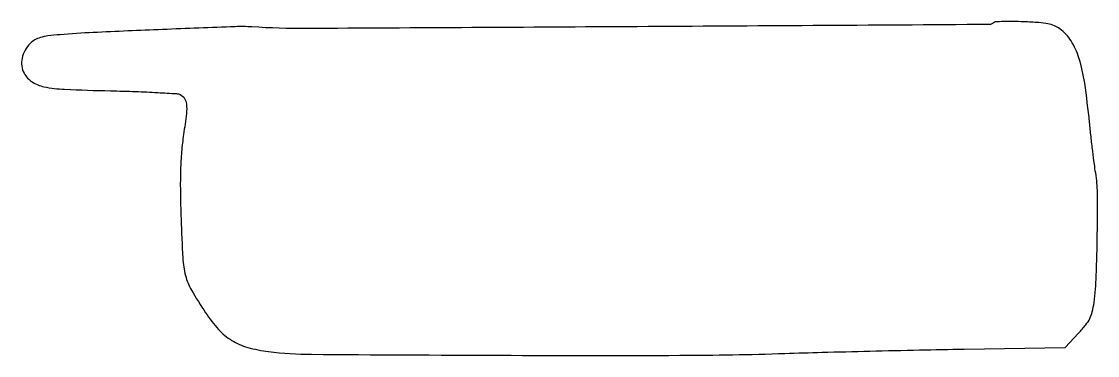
# Model space of a CAD drawing. Extents: x 0 to 373, y 0 to 116.
import ezdxf

# ---------------------------------------------------------------- set-up
doc = ezdxf.new("R2010")
doc.units = 0

msp = doc.modelspace()

# ---------------------------------------------------------------- linework, layer by layer
msp.add_lwpolyline([(336.953019, 115.621394, -0.197725), (335.224513, 114.897628, -0.000024), (213.28833, 114.156352, -0.000238), (98.88123, 113.520936, -0.017124), (80, 114.071812, 0.025266), (74.154203, 114.147174, 0.000713), (49.047272, 113.166093, 0.001328), (25.058155, 112.130608, 0.009665), (13.558736, 111.380656, 0.01083), (9.387599, 110.93637, 0.038179), (6.748706, 110.39018, 0.058672), (4.883427, 109.606767, 0.067744), (3.349403, 108.440312, 0.064468), (1.449796, 105.975648, 0.079492), (0.403895, 103.272938, 0.086311), (0.299799, 100.562717, 0.094546), (1.132565, 98.069294, 0.119286), (3.920674, 95.066358, 0.096297), (7.998004, 93.375908, 0.039702), (15.160792, 92.50013, 0.004832), (31, 91.982975, -0.003196), (39.743326, 91.726129, -0.004774), (47.381975, 91.379802, -0.002128), (53.882299, 90.995115, -0.097241), (55.172681, 90.655656, -0.133956), (56.673531, 89.346092, -0.126479), (57.342595, 87.426685, -0.050737), (57.283708, 84.081178, -0.006347), (56.329732, 76.87848, 0.014864), (55.638789, 70.878355, 0.013626), (55.280398, 64.671144, 0.010924), (55.217328, 57.317561, 0.004896), (55.440278, 47.651634, 0.005972), (56.046576, 34.125914, 0.049885), (56.999733, 28.082325, 0.067288), (59.069236, 23.05466, 0.015363), (63.932766, 15.220534, 0.038455), (68.441426, 9.44915, 0.070102), (73.041516, 5.646563, 0.069745), (78.529795, 3.251189, 0.037697), (85.773039, 1.806221, 0.028721), (100.614334, 0.853282, 0.000778), (165.809815, 0.518309, 0.001671), (228.146071, 0.503284, 0.007563), (264.5, 1.165972, -0.001605), (277.327008, 1.552745, -0.000762), (293.85, 1.97269, -0.000755), (311.128284, 2.359364, -0.001071), (326.5, 2.647191), (361.5, 3.227537), (366.119882, 8.17812, 0.017394), (368.644335, 11.079314, 0.053725), (370.053376, 13.258659, 0.059468), (370.889155, 15.564018, 0.025009), (371.47725, 18.814352, 0.022534), (372.253966, 28.046956, 0.006471), (372.625946, 42.390357, 0.005524), (372.653459, 56.587378, 0.038458), (372.057587, 63.5, -0.00785), (371.601393, 66.577466, -0.002586), (371.025185, 71.115625, -0.002575), (370.437867, 76.157156, -0.002915), (369.92752, 81, 0.011681), (368.245592, 94.658513, 0.040145), (366.244282, 103.357349, 0.063596), (363.531532, 109.219706, 0.092595), (359.67959, 113.39547, 0.061326), (357.775224, 114.48218, 0.050872), (355.540419, 115.159794, 0.031588), (352.374167, 115.572412, 0.007958), (347.17959, 115.835042, 0.005471), (343.430249, 115.923758, 0.008401), (340.182704, 115.910488, 0.003749), (337.436905, 115.832524, 0.190007)], format="xyb", close=True)

doc.saveas('drawing.dxf')
